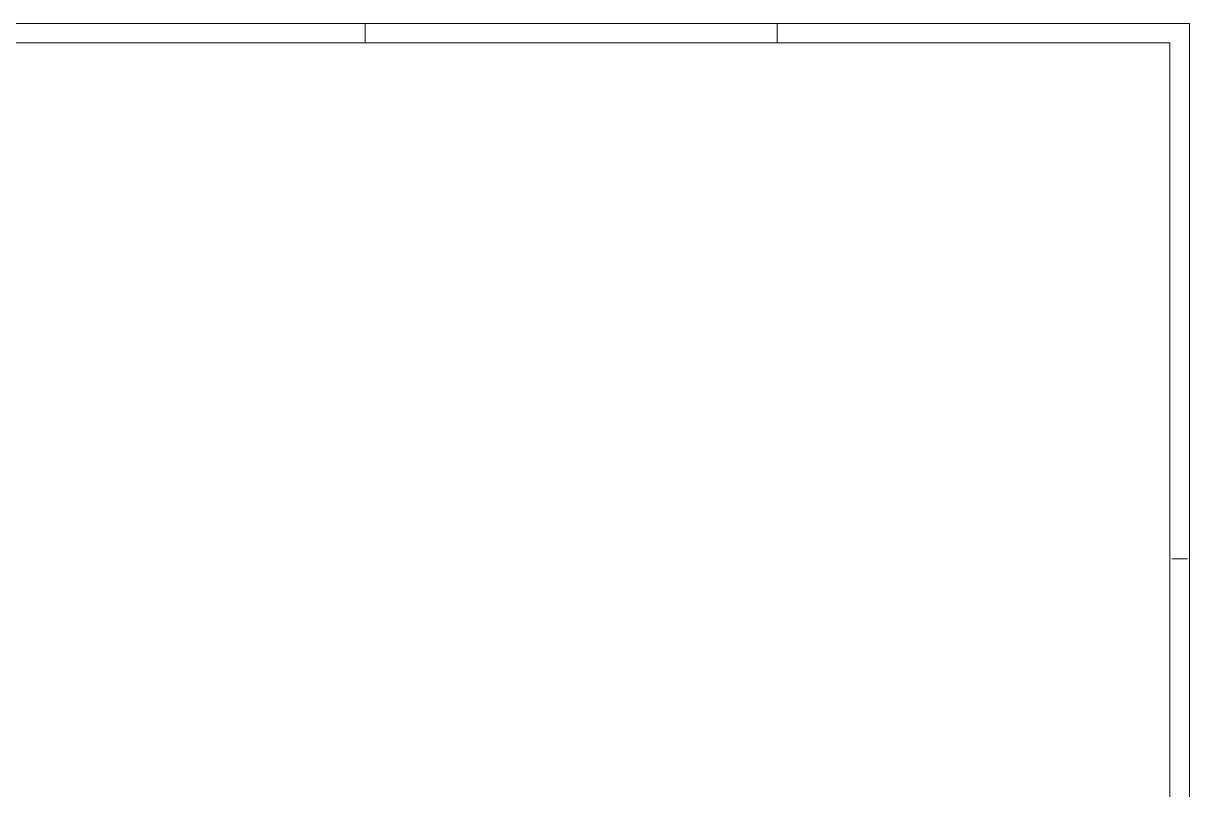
# Model space of a CAD drawing. Header units: millimetres. Extents: x 1772 to 2960, y 1025 to 1862.
# Drawn here: x 2366 to 2960, y 1472 to 1862 of the extents above; entities that cross this region are included whole.
import ezdxf

# ---------------------------------------------------------------- set-up
doc = ezdxf.new("R2010")
doc.units = ezdxf.units.MM
doc.layers.add('9.7 - LEGENDA', color=2, linetype='Continuous', lineweight=0)

# ---------------------------------------------------------------- blocks, each defined once
blk = doc.blocks.new('FORMATO DE FOLHA A0')
at = {"layer": '9.7 - LEGENDA', "color": 7}
for p, q in [((15723.87, 18736.97), (15723.87, 18726.97)), ((15933.87, 18736.97), (15933.87, 18726.97)), ((16142.87, 18464.28), (16134.87, 18464.28))]:
    blk.add_line(p, q, dxfattribs=at)
for points in [[(16143.91, 17900.01), (14955.71, 17900.01), (14955.71, 18736.97), (16143.87, 18736.97)], [(16133.87, 17910.01), (14980.67, 17910.01), (14980.67, 18726.97), (16133.87, 18726.97)]]:
    blk.add_lwpolyline(points, close=True, dxfattribs=at)

msp = doc.modelspace()

# ---------------------------------------------------------------- block references
msp.add_blockref('FORMATO DE FOLHA A0', (-13184.03, -16875.28))

doc.saveas('drawing.dxf')
